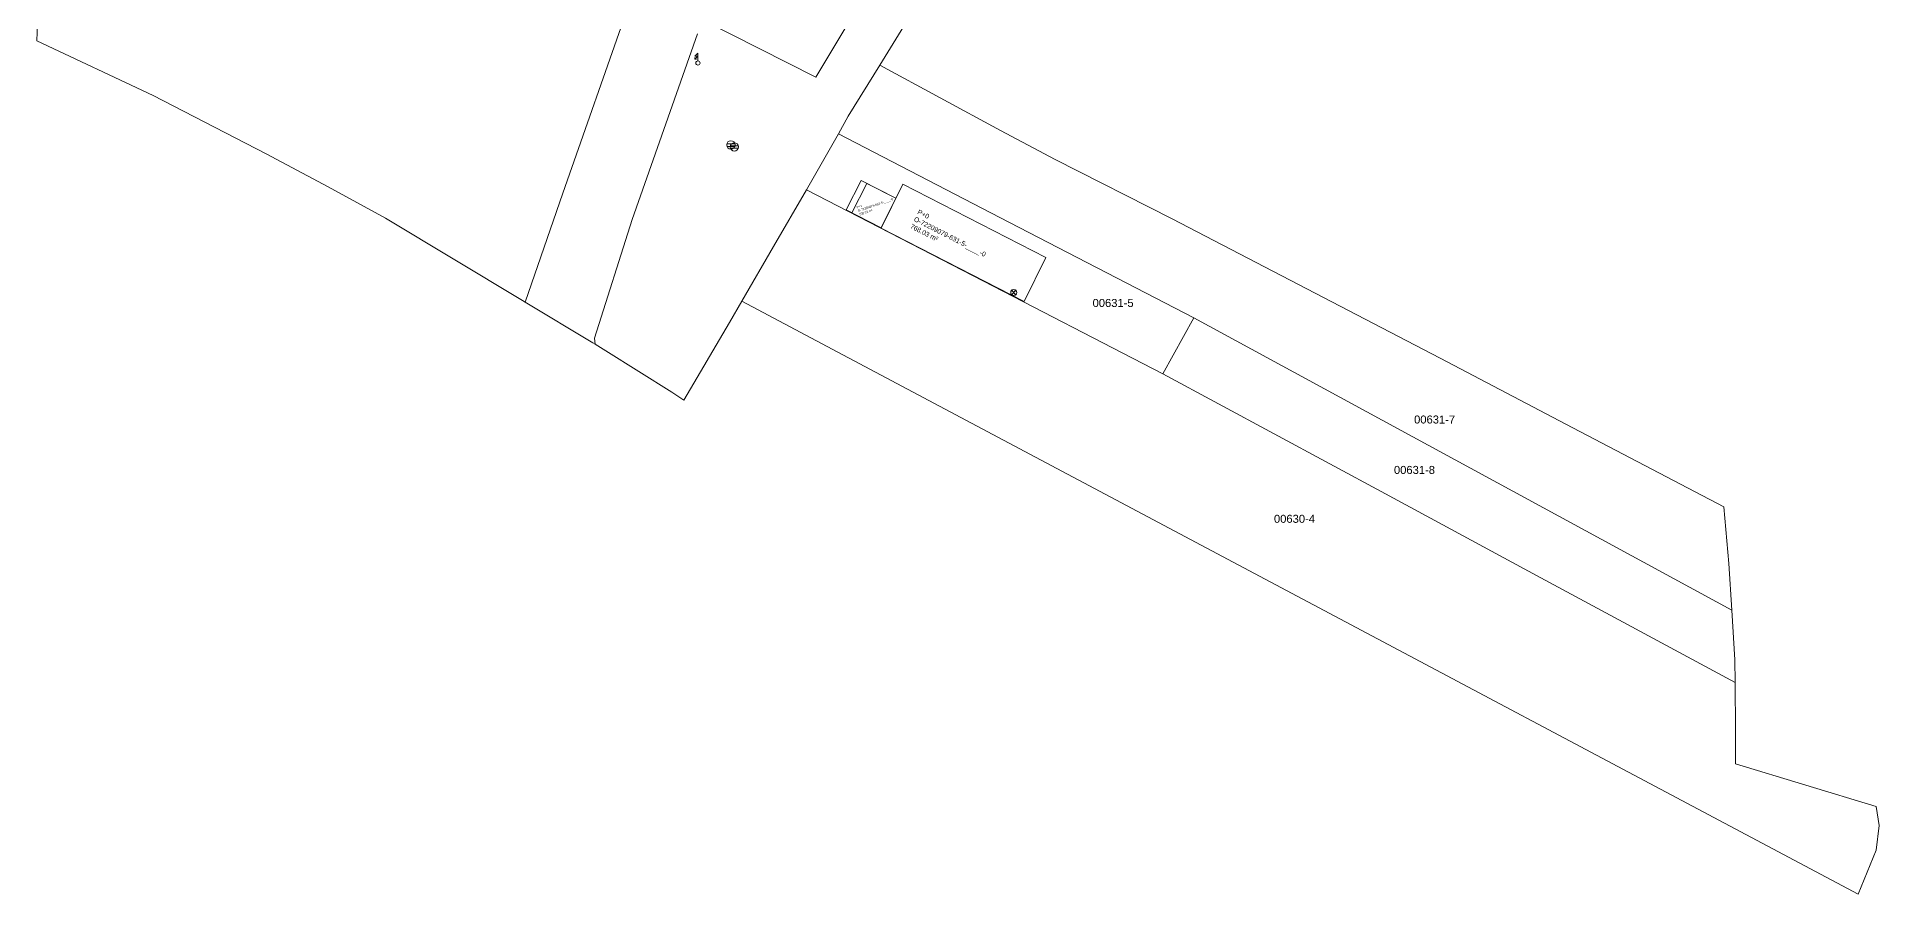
# Model space of a CAD drawing. Header units: metres. Extents: x 7512851 to 7514146, y 4700258 to 4702379.
# Drawn here: x 7513291 to 7513866, y 4700258 to 4700525 of the extents above; entities that cross this region are included whole.
import ezdxf
from ezdxf.enums import TextEntityAlignment as Align

# ---------------------------------------------------------------- set-up
doc = ezdxf.new("R2010")
doc.units = ezdxf.units.M
doc.linetypes.add('DASHED', pattern=[0.75, 0.5, -0.25])
doc.layers.get('0').update_dxf_attribs({"lineweight": 0})
doc.layers.add('0-PARCEL-NUMBER-TEXT', color=7, linetype='Continuous')
doc.layers.add('0-PARCELAT', color=7, linetype='Continuous')
for name, color, linetype, lineweight in [('Bunar', 5, 'Continuous', 0), ('emrat e rrugeve', 7, 'Continuous', 0), ('kati 0', 1, 'Continuous', 0), ('kati 1', 111, 'Continuous', 0), ('Puset fekali', 30, 'Continuous', 0), ('Shtyll elektrike', 7, 'Continuous', 0)]:
    doc.layers.add(name, color=color, linetype=linetype, lineweight=lineweight)
doc.styles.get("Standard").update_dxf_attribs({"font": 'arial.ttf'})

# ---------------------------------------------------------------- blocks, each defined once
blk = doc.blocks.new('ACMAP_ANN_TEMPLATE_PIN-SUN')
blk.add_attdef('PIN', text='', height=2.5).set_placement((366708.21, 310584.18), align=Align.MIDDLE)
blk = doc.blocks.new('Settling Basin - PK ujrat e zeza')
at = {"color": 21, "lineweight": 0, "flags": 128}
for points in [[(-0.95, 0.27), (0.96, 0.27)], [(-0.95, -0.33), (0.96, -0.33)]]:
    blk.add_lwpolyline(points, dxfattribs=at)
at = {"color": 21, "lineweight": 0}
blk.add_circle((0, 0), 1, dxfattribs=at)
blk = doc.blocks.new('Puset_Kan_Atmosferik')
blk.add_blockref('Settling Basin - PK ujrat e zeza', (0, 0))
blk = doc.blocks.new('*U41', base_point=(7513508.751, 4700490.876, 606.612))
at = {"layer": 'Puset fekali', "color": 0, "linetype": 'ByBlock', "lineweight": -2, "xscale": 1.312499985891642, "yscale": 1.312499985891642, "zscale": 1.312499985891642}
blk.add_blockref('Puset_Kan_Atmosferik', (7513508.751, 4700490.876, 606.612), dxfattribs=at)
blk = doc.blocks.new('*U42', base_point=(7513508.749, 4700490.88, 606.611))
at = {"layer": 'Puset fekali', "color": 0, "linetype": 'ByBlock', "lineweight": -2, "xscale": 1.312499985891642, "yscale": 1.312499985891642, "zscale": 1.312499985891642}
blk.add_blockref('Puset_Kan_Atmosferik', (7513508.749, 4700490.88, 606.611), dxfattribs=at)
blk = doc.blocks.new('*U43', base_point=(7513507.681, 4700491.483, 606.547))
at = {"layer": 'Puset fekali', "color": 0, "linetype": 'ByBlock', "lineweight": -2, "xscale": 1.312499985891642, "yscale": 1.312499985891642, "zscale": 1.312499985891642}
blk.add_blockref('Puset_Kan_Atmosferik', (7513507.681, 4700491.483, 606.547), dxfattribs=at)
blk = doc.blocks.new('Pole electricity_ Shtyllë Elekrike Druri - tension i lartë')
at = {"color": 1, "linetype": 'ByBlock', "lineweight": 0, "flags": 128}
for points in [[(0, 0.5), (0, 2.35), (-0.7, 1.65), (0, 1.65), (-0.7, 0.95)], [(-0.35, 0.95), (-0.7, 0.95), (-0.7, 1.3)]]:
    blk.add_lwpolyline(points, dxfattribs=at)
at = {"color": 1, "linetype": 'ByBlock', "lineweight": 0}
blk.add_circle((0, 0), 0.5, dxfattribs=at)
blk = doc.blocks.new('Shtylle_Elekrike_Druri')
at = {"color": 1, "lineweight": 0}
blk.add_blockref('Pole electricity_ Shtyllë Elekrike Druri - tension i lartë', (0, 0), dxfattribs=at)
blk = doc.blocks.new('*U44', base_point=(7513497.38, 4700517.056, 606.11))
at = {"layer": 'Shtyll elektrike', "color": 0, "linetype": 'ByBlock', "lineweight": -2, "xscale": 1.315789469239342, "yscale": 1.315789469239342, "zscale": 1.315789469239342}
blk.add_blockref('Shtylle_Elekrike_Druri', (7513497.38, 4700517.056, 606.11), dxfattribs=at)
blk = doc.blocks.new('Marker Pnt')
at = {"flags": 128}
for points in [[(0.86, -0.86), (-0.86, 0.86)], [(0.86, 0.86), (-0.86, -0.86)]]:
    blk.add_lwpolyline(points, dxfattribs=at)
blk.add_circle((0, 0), 1)
blk = doc.blocks.new('*U92', base_point=(7513596.04, 4700445.41))
at = {"layer": 'Bunar', "linetype": 'ByBlock', "lineweight": -2, "xscale": 0.937499990625, "yscale": 0.937499990625, "zscale": 0.937499990625}
blk.add_blockref('Marker Pnt', (7513596.04, 4700445.41), dxfattribs=at)

msp = doc.modelspace()

# ---------------------------------------------------------------- linework, layer by layer
at = {"layer": '0-PARCELAT', "lineweight": 0}
for points in [[(7513498.86, 4700530.52), (7513534.25, 4700512.65), (7513541.12, 4700524.13), (7513555.85, 4700548.91)], [(7513570.6, 4700543.01), (7513554.25, 4700516.39), (7513544.37, 4700500.47), (7513541.27, 4700494.91), (7513531.28, 4700477.51), (7513520.99, 4700459.81), (7513511.12, 4700442.73), (7513507.24, 4700436.02), (7513493, 4700411.76), (7513489.18, 4700414.32), (7513468.63, 4700427.23), (7513465.25, 4700429.26), (7513465.02, 4700431.12), (7513476.84, 4700468.17), (7513497.3, 4700526.17)], [(7513475.45, 4700534.27), (7513455.16, 4700476.42), (7513443.45, 4700442.42), (7513442.58, 4700442.94), (7513399.81, 4700468.67), (7513381.81, 4700478.37), (7513362.52, 4700488.76), (7513327.17, 4700506.91), (7513290.84, 4700523.98), (7513291.36, 4700537.65)], [(7513497.3, 4700526.17), (7513476.84, 4700468.17), (7513465.02, 4700431.12), (7513465.25, 4700429.26), (7513464.52, 4700429.7), (7513443.45, 4700442.42), (7513455.16, 4700476.42), (7513475.45, 4700534.27)]]:
    msp.add_lwpolyline(points, dxfattribs=at)
for points in [[(7513554.25, 4700516.39), (7513591.94, 4700496), (7513609.02, 4700486.93), (7513645.54, 4700468.46), (7513653.39, 4700464.36), (7513685.02, 4700447.94), (7513729.3, 4700424.88), (7513770.73, 4700403.14), (7513817.95, 4700378.53), (7513819.43, 4700360.75), (7513820.36, 4700346.23), (7513652.29, 4700437.47), (7513591.66, 4700468.84), (7513541.27, 4700494.91), (7513544.37, 4700500.47), (7513554.25, 4700516.39)], [(7513591.66, 4700468.84), (7513652.29, 4700437.47), (7513642.6, 4700420.05), (7513583.42, 4700450.64), (7513531.28, 4700477.51), (7513541.27, 4700494.91), (7513591.66, 4700468.84)], [(7513859.83, 4700257.57), (7513511.12, 4700442.73), (7513520.99, 4700459.81), (7513531.28, 4700477.51), (7513583.42, 4700450.64), (7513642.6, 4700420.05), (7513712.24, 4700382.52), (7513759.41, 4700357.09), (7513821.42, 4700323.67), (7513821.58, 4700308.67), (7513821.58, 4700298.21), (7513865.48, 4700284.97), (7513866.43, 4700278.98), (7513865.48, 4700271.32), (7513859.83, 4700257.57)], [(7513820.36, 4700346.23), (7513821.35, 4700330.71), (7513821.42, 4700323.67), (7513759.41, 4700357.09), (7513712.24, 4700382.52), (7513642.6, 4700420.05), (7513652.29, 4700437.47), (7513820.36, 4700346.23)]]:
    msp.add_lwpolyline(points, close=True, dxfattribs=at)
at = {"layer": 'kati 0', "flags": 128}
for points in [[(7513559.21, 4700474.82), (7513554.65, 4700465.62), (7513545.5, 4700470.34), (7513550.16, 4700479.48)], [(7513561.39, 4700479.25), (7513554.63, 4700465.53), (7513599.31, 4700442.61), (7513606.07, 4700456.33)]]:
    msp.add_lwpolyline(points, close=True, dxfattribs=at)
at = {"layer": 'kati 1', "flags": 128}
msp.add_lwpolyline([(7513559.21, 4700474.82), (7513548.4, 4700480.38), (7513543.74, 4700471.24), (7513554.65, 4700465.62)], close=True, dxfattribs=at)

# ---------------------------------------------------------------- block references
at = {"layer": '0-PARCEL-NUMBER-TEXT'}
for p, values in [((7146918.88, 4389857.97), {'PIN': '00631-5'}), ((7147019.33, 4389821.58), {'PIN': '00631-7'}), ((7147013.04, 4389805.84), {'PIN': '00631-8'}), ((7146975.55, 4389790.58), {'PIN': '00630-4'})]:
    msp.add_blockref('ACMAP_ANN_TEMPLATE_PIN-SUN', p, dxfattribs=at).add_auto_attribs(values)
at = {"layer": 'Bunar'}
msp.add_blockref('*U92', (7513596.04, 4700445.41), dxfattribs=at)
at = {"layer": 'Puset fekali'}
for name, p in [('*U43', (7513507.68, 4700491.48, 606.55)), ('*U41', (7513508.75, 4700490.88, 606.61)), ('*U42', (7513508.75, 4700490.88, 606.61))]:
    msp.add_blockref(name, p, dxfattribs=at)
at = {"layer": 'Shtyll elektrike'}
msp.add_blockref('*U44', (7513497.38, 4700517.06, 606.11), dxfattribs=at)

# ---------------------------------------------------------------- texts
at = {"layer": 'emrat e rrugeve', "linetype": 'DASHED', "attachment_point": 1}
for s, width, insert, char_height, rotation in [('P+1\\PO-72209079-631-5-____-0\\P105.02 m²', 11.6722, (7513546.84, 4700472.28), 0.7, 19.15765), ('P+0\\PO-72209079-631-5-____-0\\P768.03 m²', 35.5316, (7513566.49, 4700471.39), 1.5, 333.00184)]:
    msp.add_mtext_dynamic_manual_height_columns(s, width=width, gutter_width=1, heights=[0], dxfattribs=dict(at, insert=insert, char_height=char_height, rotation=rotation))

doc.saveas('drawing.dxf')
